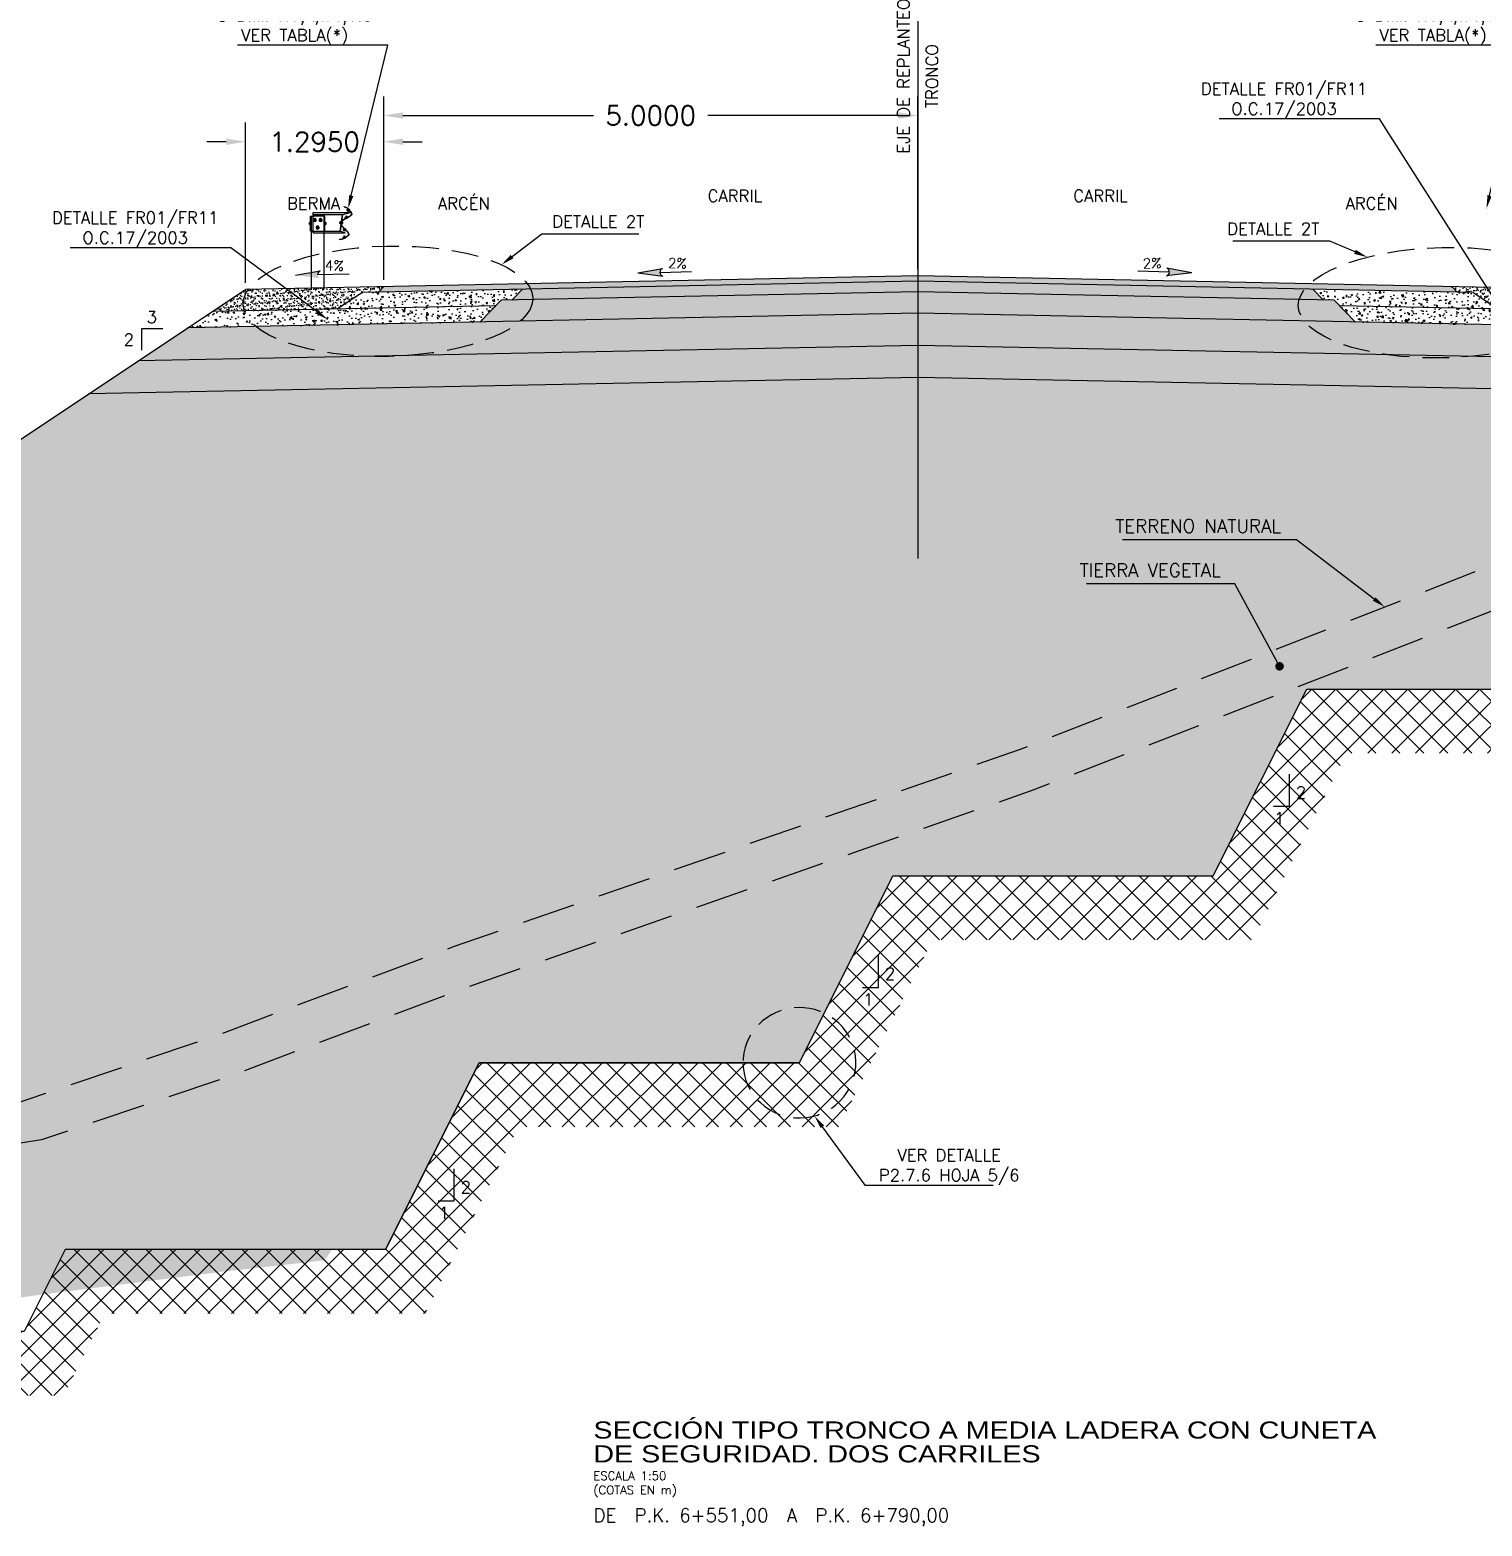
# Model space of a CAD drawing. Header units: metres. Extents: x 750563 to 756046, y 4495933 to 4497284.
# Drawn here: x 755728.05 to 755741.64, y 4496159.3 to 4496173.32 of the extents above; entities that cross this region are included whole.
import ezdxf
from ezdxf import colors
from ezdxf.entities.mleader import LeaderData, LeaderLine
from ezdxf.enums import TextEntityAlignment as Align
from ezdxf.math import Vec2, Vec3

# ---------------------------------------------------------------- set-up
doc = ezdxf.new("R2010")
doc.units = ezdxf.units.M
doc.linetypes.add('kv_TRAZOS', pattern=[0.75, 0.5, -0.25])
for name, color, linetype in [('00_EJES', 2, 'Continuous'), ('00_TEXTO DETALLES', 7, 'Continuous'), ('00_TEXTOS', 7, 'Continuous'), ('00_TITULOS', 190, 'Continuous'), ('00_TITULOS 2', 3, 'Continuous'), ('00_VISTO2', 3, 'Continuous'), ('00TRAMA16', 16, 'Continuous'), ('00TRAMA251', 251, 'Continuous'), ('00TRAMA252', 252, 'Continuous'), ('00TRAMA253', 253, 'Continuous'), ('00TRAMA31', 31, 'Continuous'), ('00TRAMA32', 32, 'Continuous'), ('00TRAMA36', 36, 'Continuous')]:
    doc.layers.add(name, color=color, linetype=linetype)
doc.styles.get("Standard").update_dxf_attribs({"font": 'simplex.shx'})
doc.styles.add('STYLE2', font='')
doc.styles.get('STYLE2').set_extended_font_data('Swis721 LtEx BT')
doc.dimstyles.get("Standard").update_dxf_attribs({"dimtxt": 0.18, "dimasz": 0.18, "dimexe": 0.18, "dimexo": 0.0625, "dimgap": 0.09, "dimtad": 0, "dimtih": 1, "dimtoh": 1, "dimdec": 4, "dimzin": 0, "dimdsep": 46, "dimtxsty": 'Standard', "dimcen": 0.09, "dimadec": 0, "dimazin": 0, "dimtfac": 1, "dimtdec": 4, "dimtofl": 0, "dimtmove": 0, "dimatfit": 3, "dimfxl": 1, "dimtolj": 1, "dimtzin": 0, "dimarcsym": 0})
pattern_1 = [(50, (755627.28968, 4495940.99381), (0.145747735, -0.01275127), [0.01524, -0.16764]), (355, (755627.28968, 4495940.99381), (-0.02819426, 0.15284531), [0.012192, -0.134112]), (100.451, (755627.30182, 4495940.99275), (0.117554, 0.14009335), [0.012952, -0.142472]), (46.1842, (755627.28968, 4495941.03445), (0.21686323, -0.03363386), [0.02286, -0.25146]), (96.6356, (755627.30775, 4495941.03165), (0.18992339, 0.19794044), [0.019428, -0.213708]), (351.184, (755627.28968, 4495941.03445), (0.18992368, 0.1979401), [0.018288, -0.201168]), (21, (755627.31, 4495941.02429), (0.121291904, -0.081812415), [0.01524, -0.16764]), (326, (755627.31, 4495941.0243), (0.04944162, 0.14735037), [0.012192, -0.134112]), (71.4514, (755627.3201, 4495941.01747), (0.17073319, 0.06553829), [0.012952, -0.142472]), (37.5, (755627.28968, 4495940.99381), (0.002470883, 0.067644031), [0, -0.1324864, 0, -0.136144, 0, -0.13462]), (7.5, (755627.28968, 4495940.99381), (0.05345573, 0.08014446), [0, -0.0776224, 0, -0.1294384, 0, -0.051308]), (327.5, (755627.244364, 4495940.99381), (0.108472476, -0.004582995), [0, -0.0508, 0, -0.158496, 0, -0.210312]), (317.5, (755627.22404, 4495940.99381), (0.118503345, 0.020341193), [0, -0.06604, 0, -0.1052576, 0, -0.149352])]
pattern_2 = [(37.5, (755569.848755, 4496163.985406), (-0.001600031, 0.048941324), [0, -0.038608, 0, -0.04318, 0, -0.041275]), (7.5, (755569.848755, 4496163.985406), (0.044952328, 0.07168251), [0, -0.020828, 0, -0.034798, 0, -0.013335]), (327.5, (755569.817513, 4496163.985406), (0.079099237, 0.000143718), [0, -0.0127, 0, -0.04572, 0, -0.05969]), (317.5, (755569.81751, 4496163.985406), (0.076355645, 0.022292932), [0, -0.00635, 0, -0.029972, 0, -0.03429])]

# ---------------------------------------------------------------- blocks, each defined once
blk = doc.blocks.new('_Dot')
at = {"color": 0, "linetype": 'ByBlock', "lineweight": -2}
blk.add_line((-0.5, 0), (-1, 0), dxfattribs=at)
at = {"color": 0, "linetype": 'ByBlock', "const_width": 0.5}
blk.add_lwpolyline([(-0.25, 0, 1), (0.25, 0, 1)], format="xyb", close=True, dxfattribs=at)
blk = doc.blocks.new('Barrera')
at = {"layer": '00TRAMA251'}
for p, q in [((-0.072, 0.747), (-0.071, 0.75)), ((-0.072, 0.747), (-0.047, 0.739)), ((-0.071, 0.75), (-0.045, 0.742)), ((-0.047, 0.739), (-0.01, 0.701)), ((-0.045, 0.742), (-0.008, 0.703)), ((-0.037, 0.727), (-0.043, 0.721)), ((-0.043, 0.711), (-0.038, 0.715)), ((-0.043, 0.711), (-0.037, 0.705)), ((-0.029, 0.707), (-0.042, 0.718)), ((-0.04, 0.708), (-0.021, 0.726)), ((-0.033, 0.723), (-0.039, 0.717)), ((-0.037, 0.705), (-0.033, 0.71)), ((-0.018, 0.713), (-0.035, 0.731)), ((-0.022, 0.714), (-0.035, 0.726)), ((-0.025, 0.715), (-0.031, 0.71)), ((-0.021, 0.711), (-0.027, 0.706)), ((-0.397, 0.598), (-0.397, 0.583)), ((-0.396, 0.601), (-0.392, 0.601)), ((-0.396, 0.596), (-0.392, 0.596)), ((-0.396, 0.586), (-0.392, 0.586)), ((-0.396, 0.581), (-0.392, 0.581)), ((-0.389, 0.601), (-0.392, 0.601)), ((-0.389, 0.596), (-0.392, 0.596)), ((-0.389, 0.586), (-0.392, 0.586)), ((-0.389, 0.581), (-0.392, 0.581)), ((-0.388, 0.603), (-0.388, 0.577)), ((-0.386, 0.603), (-0.388, 0.603)), ((-0.388, 0.598), (-0.388, 0.583)), ((-0.388, 0.577), (-0.386, 0.577)), ((-0.386, 0.661), (-0.362, 0.661)), ((-0.386, 0.52), (-0.386, 0.661)), ((-0.386, 0.577), (-0.386, 0.603)), ((-0.379, 0.661), (-0.379, 0.52)), ((-0.362, 0.693), (-0.013, 0.693)), ((-0.362, 0.676), (-0.362, 0.693)), ((-0.362, 0.676), (-0.082, 0.676)), ((-0.362, 0.52), (-0.362, 0.676)), ((-0.259, 0.661), (-0.362, 0.661)), ((-0.36, 0.623), (-0.353, 0.635)), ((-0.36, 0.623), (-0.353, 0.611)), ((-0.34, 0.635), (-0.353, 0.635)), ((-0.34, 0.611), (-0.353, 0.611)), ((-0.333, 0.623), (-0.34, 0.635)), ((-0.333, 0.623), (-0.34, 0.611)), ((-0.332, 0.553), (-0.326, 0.565)), ((-0.312, 0.565), (-0.326, 0.565)), ((-0.305, 0.553), (-0.312, 0.565)), ((-0.305, 0.623), (-0.298, 0.635)), ((-0.305, 0.623), (-0.298, 0.611)), ((-0.285, 0.635), (-0.298, 0.635)), ((-0.285, 0.611), (-0.298, 0.611)), ((-0.278, 0.623), (-0.285, 0.635)), ((-0.278, 0.623), (-0.285, 0.611)), ((-0.259, 0.52), (-0.259, 0.661)), ((-0.252, 0.577), (-0.252, 0.603)), ((-0.252, 0.603), (-0.25, 0.603)), ((-0.25, 0.577), (-0.252, 0.577)), ((-0.25, 0.603), (-0.25, 0.577)), ((-0.25, 0.598), (-0.25, 0.583)), ((-0.249, 0.601), (-0.246, 0.601)), ((-0.249, 0.596), (-0.246, 0.596)), ((-0.249, 0.586), (-0.246, 0.586)), ((-0.249, 0.581), (-0.246, 0.581)), ((-0.242, 0.601), (-0.246, 0.601)), ((-0.242, 0.596), (-0.246, 0.596)), ((-0.242, 0.586), (-0.246, 0.586)), ((-0.242, 0.581), (-0.246, 0.581)), ((-0.241, 0.598), (-0.241, 0.583)), ((-0.117, 0.602), (-0.085, 0.598)), ((-0.112, 0.605), (-0.113, 0.597)), ((-0.113, 0.597), (-0.107, 0.596)), ((-0.112, 0.605), (-0.106, 0.604)), ((-0.108, 0.52), (-0.085, 0.676)), ((-0.108, 0.592), (-0.105, 0.608)), ((-0.099, 0.588), (-0.107, 0.589)), ((-0.098, 0.593), (-0.106, 0.594)), ((-0.104, 0.52), (-0.082, 0.676)), ((-0.097, 0.604), (-0.104, 0.606)), ((-0.096, 0.61), (-0.103, 0.611)), ((-0.1, 0.605), (-0.102, 0.593)), ((-0.097, 0.59), (-0.095, 0.607)), ((-0.096, 0.581), (-0.094, 0.595)), ((-0.093, 0.592), (-0.095, 0.593)), ((-0.091, 0.61), (-0.093, 0.596)), ((-0.091, 0.605), (-0.093, 0.605)), ((-0.091, 0.592), (-0.093, 0.592)), ((-0.092, 0.586), (-0.088, 0.61)), ((-0.092, 0.582), (-0.09, 0.596)), ((-0.089, 0.605), (-0.091, 0.605)), ((-0.088, 0.61), (-0.09, 0.596)), ((-0.085, 0.598), (-0.09, 0.598)), ((-0.089, 0.562), (-0.037, 0.51)), ((-0.087, 0.564), (-0.035, 0.512)), ((-0.082, 0.676), (-0.013, 0.693)), ((-0.079, 0.628), (-0.015, 0.663)), ((-0.078, 0.625), (-0.014, 0.66)), ((-0.057, 0.641), (-0.061, 0.647)), ((-0.052, 0.661), (-0.059, 0.658)), ((-0.059, 0.658), (-0.056, 0.652)), ((-0.059, 0.65), (-0.045, 0.658)), ((-0.052, 0.644), (-0.056, 0.65)), ((-0.056, 0.637), (-0.035, 0.649)), ((-0.055, 0.66), (-0.043, 0.637)), ((-0.054, 0.641), (-0.04, 0.65)), ((-0.052, 0.661), (-0.049, 0.656)), ((-0.043, 0.649), (-0.047, 0.656)), ((-0.038, 0.652), (-0.042, 0.659)), ((-0.362, 0.52), (-0.386, 0.52)), ((-0.381, 0.52), (-0.104, 0.52)), ((-0.362, 0.503), (-0.362, 0.52)), ((-0.362, 0.503), (-0.062, 0.503)), ((-0.332, 0.553), (-0.326, 0.541)), ((-0.312, 0.541), (-0.326, 0.541)), ((-0.305, 0.553), (-0.312, 0.541)), ((-0.259, 0.52), (-0.252, 0.52)), ((-0.115, 0.445), (-0.116, 0.442)), ((-0.116, 0.442), (-0.088, 0.443)), ((-0.115, 0.445), (-0.089, 0.446)), ((-0.104, 0.52), (-0.062, 0.503)), ((-0.089, 0.446), (-0.043, 0.472)), ((-0.088, 0.443), (-0.041, 0.47)), ((-0.076, 0.455), (-0.08, 0.461)), ((-0.071, 0.475), (-0.078, 0.472)), ((-0.078, 0.464), (-0.064, 0.473)), ((-0.078, 0.472), (-0.074, 0.466)), ((-0.072, 0.543), (-0.077, 0.537)), ((-0.077, 0.527), (-0.073, 0.532)), ((-0.077, 0.527), (-0.072, 0.522)), ((-0.064, 0.523), (-0.076, 0.535)), ((-0.075, 0.524), (-0.056, 0.543)), ((-0.071, 0.458), (-0.075, 0.464)), ((-0.075, 0.451), (-0.053, 0.463)), ((-0.074, 0.474), (-0.061, 0.451)), ((-0.068, 0.539), (-0.073, 0.534)), ((-0.073, 0.455), (-0.059, 0.464)), ((-0.072, 0.522), (-0.067, 0.526)), ((-0.071, 0.475), (-0.068, 0.47)), ((-0.053, 0.53), (-0.07, 0.547)), ((-0.057, 0.531), (-0.069, 0.542)), ((-0.062, 0.464), (-0.066, 0.47)), ((-0.06, 0.532), (-0.065, 0.526)), ((-0.056, 0.528), (-0.061, 0.522)), ((-0.057, 0.467), (-0.061, 0.473))]:
    blk.add_line(p, q, dxfattribs=at)
for points in [[(-0.252, 0.52), (-0.252, 0.661), (-0.259, 0.661)], [(-0.379, 0.52), (-0.379, -0.026)], [(-0.259, -0.017), (-0.259, 0.52)]]:
    blk.add_lwpolyline(points, dxfattribs=at)
at = {"layer": '00TRAMA251', "extrusion": (0, 0, -1)}
for centre, major_axis, start_param, end_param in [((-0.039, 0.721), (0.00255, 0.00255), 2.239578, 4.001607), ((-0.027, 0.721), (0.00882, 0.00882), 2.657642, 3.583543), ((-0.037, 0.723), (0.00255, 0.00255), -0.902014, 0.860014), ((-0.036, 0.713), (0.0129, 0.0129), -0.709727, 0.754499), ((-0.037, 0.711), (-0.00882, 0.00882), 1.086845, 2.012747), ((-0.027, 0.709), (0.00255, 0.00255), 2.239578, 4.001607), ((-0.025, 0.711), (-0.00255, 0.00255), 0.668782, 2.43081), ((-0.027, 0.684), (0.0191, 0.0191), 0.012415, 1.85305), ((-0.393, 0.598), (-0.00228, 0.00228), 4.610001, 6.385573), ((-0.386, 0.591), (-0.00769, 0.00769), 5.019169, 5.976405), ((-0.393, 0.583), (0.00228, 0.00228), 3.039306, 4.814675), ((-0.391, 0.598), (0.00228, 0.00228), -0.102388, 1.673184), ((-0.399, 0.591), (0.00769, 0.00769), 0.30678, 1.264017), ((-0.391, 0.583), (-0.00228, 0.00228), 1.46851, 3.243879), ((-0.346, 0.623), (0.00955, 0.00955), 3.926991, 10.210176), ((-0.346, 0.623), (0.00601, 0.00601), 3.926991, 10.210176), ((-0.319, 0.553), (0.00955, 0.00955), 3.926991, 10.210176), ((-0.319, 0.553), (0.00601, 0.00601), 3.926991, 10.210176), ((-0.291, 0.623), (0.00955, 0.00955), 3.926991, 10.210176), ((-0.291, 0.623), (0.00601, 0.00601), 3.926991, 10.210176), ((-0.239, 0.591), (-0.00769, 0.00769), 5.019169, 5.976405), ((-0.247, 0.598), (-0.00228, 0.00228), 4.610001, 6.385573), ((-0.247, 0.583), (0.00228, 0.00228), 3.039306, 4.814675), ((-0.244, 0.598), (-0.00228, 0.00228), 1.468408, 3.243981), ((-0.252, 0.591), (0.00769, 0.00769), 0.30678, 1.264017), ((-0.244, 0.583), (-0.00228, 0.00228), 1.46851, 3.243879), ((-0.104, 0.591), (0.00255, 0.00255), 3.18707, 4.949098), ((-0.094, 0.598), (0.00882, 0.00882), 3.605133, 4.531034), ((-0.102, 0.608), (0.00255, 0.00255), 3.18707, 4.949098), ((-0.101, 0.591), (0.00255, 0.00255), 0.045477, 1.807505), ((-0.109, 0.601), (0.00882, 0.00882), 0.463541, 1.389442), ((-0.099, 0.608), (0.00255, 0.00255), 0.045477, 1.807505), ((-0.072, 0.579), (-0.017, 0.017), 4.716369, 5.640904), ((-0.072, 0.579), (0.0149, 0.0149), 3.145572, 4.070108), ((-0.103, 0.6), (0.0129, 0.0129), 0.194378, 1.658604), ((-0.068, 0.607), (0.017, 0.017), 4.070108, 4.994643), ((-0.068, 0.607), (-0.0149, 0.0149), 5.640904, 6.565439), ((-0.058, 0.647), (-0.00255, 0.00255), 5.641836, 7.403865), ((-0.056, 0.644), (-0.00255, 0.00255), 2.500244, 4.262272), ((-0.046, 0.643), (0.00882, 0.00882), 4.489103, 5.415005), ((-0.052, 0.655), (0.0129, 0.0129), 1.121735, 2.585961), ((-0.054, 0.656), (-0.00882, 0.00882), 2.918307, 3.844208), ((-0.043, 0.655), (0.00255, 0.00255), 4.07104, 5.833068), ((-0.042, 0.653), (-0.00255, 0.00255), 2.500244, 4.262272), ((-0.027, 0.684), (0.017, 0.017), 0.012415, 1.85305), ((-0.076, 0.461), (0.00255, 0.00255), 4.058535, 5.820563), ((-0.074, 0.537), (0.00255, 0.00255), 2.219631, 3.981659), ((-0.075, 0.458), (0.00255, 0.00255), 0.916942, 2.678971), ((-0.065, 0.458), (-0.00882, 0.00882), 6.047395, 6.973296), ((-0.071, 0.469), (-0.0129, 0.0129), 2.680026, 4.144252), ((-0.062, 0.538), (-0.00882, 0.00882), 4.208491, 5.134392), ((-0.072, 0.539), (-0.00255, 0.00255), 0.648834, 2.410863), ((-0.072, 0.47), (-0.00882, 0.00882), 2.905802, 3.831703), ((-0.071, 0.529), (0.0129, 0.0129), -0.729674, 0.734552), ((-0.072, 0.527), (-0.00882, 0.00882), 1.066898, 1.992799), ((-0.062, 0.469), (-0.00255, 0.00255), 5.629331, 7.39136), ((-0.062, 0.526), (0.00255, 0.00255), 2.219631, 3.981659), ((-0.061, 0.467), (0.00255, 0.00255), 0.916942, 2.678971), ((-0.06, 0.528), (0.00255, 0.00255), -0.921962, 0.840066), ((-0.055, 0.493), (0.017, 0.017), 0.00398, 1.844615), ((-0.055, 0.493), (0.0191, 0.0191), 0.00398, 1.844615)]:
    blk.add_ellipse(centre, major_axis=major_axis, ratio=1, start_param=start_param, end_param=end_param, dxfattribs=at)
blk = doc.blocks.new('*D179')
at = {"color": 0, "lineweight": -2, "transparency": 16777216}
for p, q in [((755731.358, 4496170.976), (755731.358, 4496172.696)), ((755736.358, 4496171.076), (755736.358, 4496172.696)), ((755731.538, 4496172.516), (755733.323, 4496172.516)), ((755736.178, 4496172.516), (755734.394, 4496172.516))]:
    blk.add_line(p, q, dxfattribs=at)
at = {"color": 0, "transparency": 16777216}
for points in [[(755731.538, 4496172.546), (755731.538, 4496172.486), (755731.358, 4496172.516)], [(755736.178, 4496172.546), (755736.178, 4496172.486), (755736.358, 4496172.516)]]:
    blk.add_solid(points, dxfattribs=at)
at = {"layer": 'Defpoints', "color": 0, "transparency": 16777216}
for p in [(755731.358, 4496172.516), (755731.358, 4496170.914), (755736.358, 4496171.014)]:
    blk.add_point(p, dxfattribs=at)
at = {"color": 0, "transparency": 16777216, "insert": (755733.858, 4496172.516), "char_height": 0.18, "attachment_point": 5}
blk.add_mtext('\\A1;5.0000', dxfattribs=at)
blk = doc.blocks.new('*D180')
at = {"color": 0, "lineweight": -2, "transparency": 16777216}
for p, q in [((755730.063, 4496170.95), (755730.063, 4496172.451)), ((755731.358, 4496170.976), (755731.358, 4496172.451)), ((755729.883, 4496172.271), (755729.703, 4496172.271)), ((755731.538, 4496172.271), (755731.718, 4496172.271))]:
    blk.add_line(p, q, dxfattribs=at)
at = {"color": 0, "transparency": 16777216}
for points in [[(755729.883, 4496172.301), (755729.883, 4496172.241), (755730.063, 4496172.271)], [(755731.538, 4496172.301), (755731.538, 4496172.241), (755731.358, 4496172.271)]]:
    blk.add_solid(points, dxfattribs=at)
at = {"layer": 'Defpoints', "color": 0, "transparency": 16777216}
for p in [(755730.063, 4496172.271), (755731.358, 4496170.914), (755730.063, 4496170.888)]:
    blk.add_point(p, dxfattribs=at)
at = {"color": 0, "transparency": 16777216, "insert": (755730.711, 4496172.271), "char_height": 0.18, "attachment_point": 5}
blk.add_mtext('\\A1;1.2950', dxfattribs=at)

msp = doc.modelspace()

# ---------------------------------------------------------------- hatches: boundary and pattern name
at = {"layer": '00_TEXTOS'}
for points in [[(755730.76459, 4496171.06294, 0.32826208), (755730.73936, 4496171.02656, 0.32826208), (755730.76659, 4496170.99165), (755730.53138, 4496171.02073)], [(755733.96933, 4496171.08394), (755733.73613, 4496171.04172), (755733.97133, 4496171.01265, -0.32826208), (755733.9441, 4496171.04756, -0.32826208)], [(755738.69039, 4496171.08508, -0.32826208), (755738.71562, 4496171.0487, -0.32826208), (755738.68839, 4496171.01379), (755738.92359, 4496171.04286)]]:
    msp.add_hatch(color=256, dxfattribs=at).paths.add_polyline_path(points)
at = {"layer": '00TRAMA16'}
h = msp.add_hatch(dxfattribs=at)
h.set_pattern_fill('AR-CONC', color=256, scale=0.003, style=0)
h.set_pattern_definition([(50, (755727.52537, 4496161.8937), (0.546554, -0.047817), [0.05715, -0.62865]), (355, (755727.52537, 4496161.8937), (-0.105728, 0.57317), [0.04572, -0.50292]), (100.451, (755727.5709, 4496161.88973), (0.440828, 0.52535), [0.04857, -0.53427]), (46.1842, (755727.52537, 4496162.0461), (0.813237, -0.126127), [0.085725, -0.942975]), (96.6356, (755727.5931, 4496162.0356), (0.712213, 0.742277), [0.072855, -0.801405]), (351.184, (755727.5254, 4496162.0461), (0.712214, 0.742275), [0.06858, -0.75438]), (21, (755727.60157, 4496162.008), (0.454845, -0.306797), [0.05715, -0.62865]), (326, (755727.60157, 4496162.008), (0.185406, 0.552564), [0.04572, -0.50292]), (71.4514, (755727.63947, 4496161.98245), (0.64025, 0.245769), [0.04857, -0.53427]), (37.5, (755727.52537, 4496161.89372), (0.0092658, 0.2536651), [0, -0.496824, 0, -0.51054, 0, -0.504825]), (7.5, (755727.52537, 4496161.89372), (0.200459, 0.3005417), [0, -0.291084, 0, -0.485394, 0, -0.192405]), (327.5, (755727.35544, 4496161.89372), (0.4067718, -0.0171862), [0, -0.1905, 0, -0.59436, 0, -0.78867]), (317.5, (755727.27924, 4496161.8937), (0.4443875, 0.0762795), [0, -0.24765, 0, -0.394716, 0, -0.56007])])
h.paths.add_polyline_path([(755737.44561, 4496166.19909), (755732.14373, 4496164.35206), (755729.91078, 4496163.51545), (755726.19637, 4496161.20653), (755728.20859, 4496161.47885), (755729.86678, 4496161.6882), (755730.80428, 4496161.79274), (755730.87537, 4496161.89372), (755731.37537, 4496161.89372), (755732.25037, 4496163.64372), (755735.25037, 4496163.64372), (755736.12537, 4496165.39372), (755739.12537, 4496165.39372), (755740.00037, 4496167.14372), (755743.00037, 4496167.14372), (755743.65588, 4496168.45475), (755742.6872, 4496168.2453)], flags=17)
h.paths.add_polyline_path([(755737.30704, 4496166.57439), (755732.00774, 4496164.72826), (755729.77646, 4496163.89228), (755725.1172, 4496161.20653), (755726.19637, 4496161.20653), (755729.91078, 4496163.51545), (755732.14373, 4496164.35206), (755737.44561, 4496166.19909), (755742.6872, 4496168.2453), (755744.66923, 4496168.67386), (755745.19134, 4496169.19599), (755742.57147, 4496168.62952)])
h.paths.add_polyline_path([(755737.30704, 4496166.57439), (755742.57147, 4496168.62952), (755745.19134, 4496169.19599), (755744.12277, 4496169.90837), (755736.35836, 4496170.06366), (755728.59395, 4496169.90837), (755725.8012, 4496168.04653), (755725.1172, 4496161.20653), (755729.77646, 4496163.89228), (755732.00774, 4496164.72826)])
at = {"layer": '00TRAMA251'}
h = msp.add_hatch(dxfattribs=at)
h.set_pattern_fill('AR-SAND', color=256, scale=0.001, style=0)
h.set_pattern_definition(pattern_2)
h.paths.add_polyline_path([(755730.06331, 4496170.88794), (755729.75397, 4496170.68172), (755730.92635, 4496170.70517), (755731.15836, 4496170.85984), (755731.30836, 4496170.86284), (755731.35836, 4496170.91385)])
msp.add_hatch(color=256, dxfattribs=at).paths.add_polyline_path([(755731.35836, 4496170.91385), (755731.30836, 4496170.86284), (755736.35836, 4496170.96384), (755741.40836, 4496170.86284), (755741.35836, 4496170.91385), (755736.35836, 4496171.01385)])
h = msp.add_hatch(dxfattribs=at)
h.set_pattern_fill('AR-SAND', color=256, scale=0.001, style=0)
h.set_pattern_definition(pattern_2)
h.paths.add_polyline_path([(755741.35836, 4496170.91385), (755741.40836, 4496170.86284), (755741.55836, 4496170.85984), (755741.79036, 4496170.70517), (755742.96274, 4496170.68172), (755742.6534, 4496170.88794)])
h = msp.add_hatch(dxfattribs=at)
h.set_pattern_fill('AR-CONC', color=256, scale=0.003, style=0)
h.set_pattern_definition([(50, (755421.17538, 4496162.71067), (0.546554, -0.04781726), [0.05715, -0.62865]), (355, (755421.1754, 4496162.71067), (-0.1057285, 0.5731699), [0.04572, -0.50292]), (100.451, (755421.2209, 4496162.7067), (0.4408275, 0.5253501), [0.04857, -0.53427]), (46.1842, (755421.1754, 4496162.8631), (0.8132371, -0.126127), [0.085725, -0.942975]), (96.6356, (755421.24315, 4496162.85256), (0.7122127, 0.7422767), [0.072855, -0.801405]), (351.184, (755421.1754, 4496162.8631), (0.7122138, 0.7422754), [0.06858, -0.75438]), (21, (755421.25158, 4496162.82497), (0.45484464, -0.30679656), [0.05715, -0.62865]), (326, (755421.2516, 4496162.82497), (0.1854061, 0.5525639), [0.04572, -0.50292]), (71.4514, (755421.2895, 4496162.7994), (0.6402495, 0.2457686), [0.04857, -0.53427]), (37.5, (755421.17538, 4496162.71067), (0.00926581, 0.25366512), [0, -0.496824, 0, -0.51054, 0, -0.504825]), (7.5, (755421.17538, 4496162.71067), (0.20045899, 0.30054172), [0, -0.291084, 0, -0.485394, 0, -0.192405]), (327.5, (755421.00545, 4496162.71067), (0.40677179, -0.01718623), [0, -0.1905, 0, -0.59436, 0, -0.78867]), (317.5, (755420.92925, 4496162.71067), (0.44438754, 0.07627947), [0, -0.24765, 0, -0.394716, 0, -0.56007])])
h.paths.add_polyline_path([(755729.52197, 4496170.52705), (755729.05796, 4496170.21771), (755736.35836, 4496170.36372), (755743.65876, 4496170.21771), (755743.19475, 4496170.52705), (755736.35836, 4496170.66378)])
at = {"layer": '00TRAMA252'}
msp.add_hatch(color=256, dxfattribs=at).paths.add_polyline_path([(755732.65836, 4496170.88984), (755732.55836, 4496170.78782), (755736.35836, 4496170.86382), (755740.15836, 4496170.78782), (755740.05836, 4496170.88984), (755736.35836, 4496170.96384)])
at = {"layer": '00TRAMA253'}
msp.add_hatch(color=256, dxfattribs=at).paths.add_polyline_path([(755736.35836, 4496170.66378), (755740.45836, 4496170.58178), (755740.25836, 4496170.78582), (755736.35836, 4496170.86382), (755732.45836, 4496170.78582), (755732.25836, 4496170.58178)])
h = msp.add_hatch(dxfattribs=at)
h.set_pattern_fill('ANSI37', color=256, scale=0.05, style=0)
h.set_pattern_definition([(45, (755723.99624, 4496161.19372), (-0.1122532, 0.1122532), []), (135, (755723.99624, 4496161.19372), (-0.1122532, -0.1122532), [])])
h.paths.add_polyline_path([(755726.0769, 4496161.12689), (755726.07686, 4496160.52823), (755728.36202, 4496160.5281), (755728.74544, 4496161.29493), (755731.74619, 4496161.29372), (755732.62119, 4496163.04372), (755735.62119, 4496163.04372), (755736.49619, 4496164.79372), (755739.49619, 4496164.79372), (755740.37119, 4496166.54372), (755743.37119, 4496166.54372), (755744.06388, 4496167.9291), (755744.96864, 4496168.12473), (755745.49984, 4496168.65596), (755746.13934, 4496168.82103), (755746.13934, 4496169.19599), (755745.19134, 4496169.19599), (755744.66923, 4496168.67386), (755743.65588, 4496168.45475), (755743.00037, 4496167.14372), (755740.00037, 4496167.14372), (755739.12537, 4496165.39372), (755736.12537, 4496165.39372), (755735.25037, 4496163.64372), (755732.25037, 4496163.64372), (755731.37537, 4496161.89372), (755728.37537, 4496161.89372), (755727.99195, 4496161.12689)])
at = {"layer": '00TRAMA31'}
h = msp.add_hatch(dxfattribs=at)
h.set_pattern_fill('AR-CONC', color=256, scale=0.002, style=0)
h.set_pattern_definition([(50, (755728.59395, 4496169.90837), (0.3643693, -0.031878), [0.0381, -0.4191]), (355, (755728.59395, 4496169.90837), (-0.070486, 0.382113), [0.03048, -0.33528]), (100.451, (755728.6243, 4496169.9057), (0.293885, 0.350233), [0.03238, -0.35618]), (46.1842, (755728.59395, 4496170.00997), (0.542158, -0.084085), [0.05715, -0.62865]), (96.6356, (755728.6391, 4496170.00296), (0.474808, 0.494851), [0.04857, -0.53427]), (351.184, (755728.59395, 4496170.00997), (0.47481, 0.49485), [0.04572, -0.50292]), (21, (755728.64475, 4496169.98457), (0.30323, -0.204531), [0.0381, -0.4191]), (326, (755728.64475, 4496169.98457), (0.123604, 0.368376), [0.03048, -0.33528]), (71.4514, (755728.67, 4496169.96752), (0.426833, 0.163846), [0.03238, -0.35618]), (37.5, (755728.59395, 4496169.90837), (0.0061772, 0.1691101), [0, -0.331216, 0, -0.34036, 0, -0.33655]), (7.5, (755728.59395, 4496169.90837), (0.1336393, 0.2003611), [0, -0.194056, 0, -0.323596, 0, -0.12827]), (327.5, (755728.48066, 4496169.90837), (0.2711812, -0.0114575), [0, -0.127, 0, -0.39624, 0, -0.52578]), (317.5, (755728.42986, 4496169.90837), (0.2962584, 0.050853), [0, -0.1651, 0, -0.263144, 0, -0.37338])])
h.paths.add_polyline_path([(755729.05796, 4496170.21771), (755728.59395, 4496169.90837), (755736.35836, 4496170.06366), (755744.12277, 4496169.90837), (755743.65876, 4496170.21771), (755736.35836, 4496170.36372)])
at = {"layer": '00TRAMA32'}
h = msp.add_hatch(dxfattribs=at)
h.set_pattern_fill('AR-CONC', color=256, scale=0.0008, style=0)
h.set_pattern_definition(pattern_1)
h.paths.add_polyline_path([(755731.15836, 4496170.85984), (755730.92635, 4496170.70517), (755732.40836, 4496170.73481), (755732.45836, 4496170.78582), (755732.55836, 4496170.78782), (755732.65836, 4496170.88984)])
h = msp.add_hatch(dxfattribs=at)
h.set_pattern_fill('AR-CONC', color=256, scale=0.0008, style=0)
h.set_pattern_definition(pattern_1)
h.paths.add_polyline_path([(755741.79036, 4496170.70517), (755741.55836, 4496170.85984), (755740.05836, 4496170.88984), (755740.15836, 4496170.78782), (755740.25836, 4496170.78582), (755740.30836, 4496170.73481)])
at = {"layer": '00TRAMA36'}
h = msp.add_hatch(dxfattribs=at)
h.set_pattern_fill('AR-CONC', color=256, scale=0.0008, style=0)
h.set_pattern_definition(pattern_1)
h.paths.add_polyline_path([(755732.25836, 4496170.58178), (755732.40836, 4496170.73481), (755729.75397, 4496170.68172), (755729.52197, 4496170.52705)])
h = msp.add_hatch(dxfattribs=at)
h.set_pattern_fill('AR-CONC', color=256, scale=0.0008, style=0)
h.set_pattern_definition(pattern_1)
h.paths.add_polyline_path([(755743.19475, 4496170.52705), (755742.96274, 4496170.68172), (755740.30836, 4496170.73481), (755740.45836, 4496170.58178)])

# ---------------------------------------------------------------- linework, layer by layer
at = {"layer": '00_EJES', "flags": 128}
msp.add_lwpolyline([(755736.35836, 4496173.68424), (755736.35836, 4496168.36779)], dxfattribs=at)
at = {"layer": '00_TEXTO DETALLES', "color": 2, "linetype": 'kv_TRAZOS', "ltscale": 0.5}
for centre in [(755731.39744, 4496170.77696), (755741.27766, 4496170.76322)]:
    msp.add_ellipse(centre, major_axis=(1.3556, 0.03078), ratio=0.38130633, dxfattribs=at)
at = {"layer": '00_TEXTO DETALLES', "color": 2, "linetype": 'kv_TRAZOS', "ltscale": 0.5, "extrusion": (0, 0, -1)}
msp.add_ellipse((755735.25037, 4496163.64372), major_axis=(-0.52856, -0.012), ratio=0.97793797, dxfattribs=at)
at = {"layer": '00_TEXTOS', "flags": 128}
for points in [[(755730.53138, 4496171.02073), (755730.76459, 4496171.06294)], [(755733.73613, 4496171.04172), (755733.96933, 4496171.08394)], [(755733.73613, 4496171.04172), (755733.97133, 4496171.01265)], [(755733.9441, 4496171.04756), (755734.24059, 4496171.05587)], [(755738.71562, 4496171.0487), (755738.41913, 4496171.05701)], [(755738.92359, 4496171.04286), (755738.68839, 4496171.01379)], [(755738.92359, 4496171.04286), (755738.69039, 4496171.08508)], [(755730.73936, 4496171.02656), (755731.03584, 4496171.03487)], [(755729.29041, 4496170.5188), (755729.09041, 4496170.5188)], [(755729.09041, 4496170.5188), (755729.09041, 4496170.3188)], [(755739.68884, 4496166.04742), (755739.83884, 4496166.04742), (755739.83884, 4496166.34742)], [(755735.84133, 4496164.34955), (755735.99133, 4496164.34955), (755735.99133, 4496164.64955)], [(755731.86864, 4496162.35026), (755732.01864, 4496162.35026), (755732.01864, 4496162.65026)]]:
    msp.add_lwpolyline(points, dxfattribs=at)
for points in [[(755730.76459, 4496171.06294, 0.32826208), (755730.73936, 4496171.02656)], [(755733.96933, 4496171.08394, 0.32826208), (755733.9441, 4496171.04756)], [(755733.9441, 4496171.04756, 0.32826208), (755733.97133, 4496171.01265)], [(755738.68839, 4496171.01379, 0.32826208), (755738.71562, 4496171.0487)], [(755738.71562, 4496171.0487, 0.32826208), (755738.69039, 4496171.08508)]]:
    msp.add_lwpolyline(points, format="xyb", dxfattribs=at)
at = {"layer": '00_VISTO2'}
for p, q in [((755731.35836, 4496170.91385), (755731.30836, 4496170.86284)), ((755741.35836, 4496170.91385), (755741.40836, 4496170.86284)), ((755731.15836, 4496170.85984), (755730.92635, 4496170.70517)), ((755732.45836, 4496170.78582), (755732.25836, 4496170.58178)), ((755732.65836, 4496170.88984), (755732.55836, 4496170.78782)), ((755740.05836, 4496170.88984), (755740.15836, 4496170.78782)), ((755740.25836, 4496170.78582), (755740.45836, 4496170.58178)), ((755741.55836, 4496170.85984), (755741.79036, 4496170.70517))]:
    msp.add_line(p, q, dxfattribs=at)
at = {"layer": '00_VISTO2', "flags": 128}
for points in [[(755742.6534, 4496170.88794), (755736.35836, 4496171.01385), (755730.06331, 4496170.88794)], [(755741.55836, 4496170.85984), (755736.35836, 4496170.96384), (755731.15836, 4496170.85984)], [(755727.4059, 4496169.11634), (755730.06331, 4496170.88794)], [(755740.25836, 4496170.78582), (755736.35836, 4496170.86382), (755732.45836, 4496170.78582)], [(755743.19475, 4496170.52705), (755736.35836, 4496170.66378), (755729.52197, 4496170.52705)], [(755732.40836, 4496170.73481), (755729.75397, 4496170.68172)], [(755742.96274, 4496170.68172), (755740.30836, 4496170.73481)], [(755743.65876, 4496170.21771), (755736.35836, 4496170.36372), (755729.05796, 4496170.21771)], [(755744.12277, 4496169.90837), (755736.35836, 4496170.06366), (755728.59395, 4496169.90837)], [(755731.37537, 4496161.89372), (755732.25037, 4496163.64372), (755735.25037, 4496163.64372), (755736.12537, 4496165.39372), (755739.12537, 4496165.39372), (755740.00037, 4496167.14372), (755743.00037, 4496167.14372), (755743.65588, 4496168.45475)], [(755735.25037, 4496163.64372), (755732.25037, 4496163.64372), (755731.37537, 4496161.89372)], [(755731.37537, 4496161.89372), (755728.37537, 4496161.89372), (755727.99195, 4496161.12689), (755725.19773, 4496161.12689)]]:
    msp.add_lwpolyline(points, dxfattribs=at)
at = {"layer": '00TRAMA16', "color": 80, "linetype": 'kv_TRAZOS', "flags": 128}
msp.add_lwpolyline([(755745.19134, 4496169.19599), (755742.57147, 4496168.62952), (755737.30704, 4496166.57439), (755732.00774, 4496164.72826), (755729.77646, 4496163.89228), (755727.61491, 4496163.16079), (755725.43369, 4496162.83886)], dxfattribs=at)
at = {"layer": '00TRAMA16', "linetype": 'kv_TRAZOS', "flags": 128}
msp.add_lwpolyline([(755744.66923, 4496168.67386), (755742.6872, 4496168.2453), (755737.44561, 4496166.19909), (755732.14373, 4496164.35206), (755729.91078, 4496163.51545), (755728.15291, 4496162.92057), (755725.40683, 4496162.4888)], dxfattribs=at)

# ---------------------------------------------------------------- block references
at = {"layer": '00TRAMA251'}
msp.add_blockref('Barrera', (755731.05836, 4496170.91385), dxfattribs=at)

# ---------------------------------------------------------------- texts
at = {"layer": '00_TEXTOS'}
for s, p in [('EJE DE REPLANTEO', (755736.2255, 4496172.88541)), ('TRONCO', (755736.49122, 4496172.88541))]:
    msp.add_text(s, height=0.1125, rotation=90, dxfattribs=at).set_placement(p, align=Align.MIDDLE_CENTER)
for s, p in [('BERMA', (755730.70081, 4496171.69379)), ('ARCÉN', (755732.10836, 4496171.69379)), ('CARRIL', (755734.64665, 4496171.76378)), ('CARRIL', (755738.07006, 4496171.76378)), ('ARCÉN', (755740.60836, 4496171.69379))]:
    msp.add_text(s, height=0.1125, dxfattribs=at).set_placement(p, align=Align.MIDDLE_CENTER)
for s, rotation, p in [('2%%%', 358.393343, (755734.01771, 4496171.08856)), ('2%%%', 1.606657, (755738.46567, 4496171.08393)), ('4%%%', 358.393343, (755730.80648, 4496171.06692))]:
    msp.add_text(s, height=0.093748, rotation=rotation, dxfattribs=at).set_placement(p)
for s, p in [('3', (755729.13819, 4496170.57258)), ('2', (755728.92388, 4496170.3613)), ('2', (755739.89833, 4496166.11925)), ('1', (755739.69523, 4496165.87761)), ('2', (755736.05082, 4496164.42138)), ('1', (755735.84772, 4496164.17974)), ('2', (755732.07813, 4496162.42208)), ('1', (755731.87503, 4496162.18044))]:
    msp.add_text(s, height=0.1125, dxfattribs=at).set_placement(p)
at = {"layer": '00_TITULOS', "style": 'STYLE2', "width": 1.2}
for s, p in [('SECCIÓN TIPO TRONCO A MEDIA LADERA CON CUNETA', (755733.32138, 4496160.12327)), ('DE SEGURIDAD. DOS CARRILES', (755733.32138, 4496159.90006))]:
    msp.add_text(s, height=0.1599959, dxfattribs=at).set_placement(p)
at = {"layer": '00_TITULOS', "color": 7}
for s, p in [('ESCALA 1:50', (755733.32138, 4496159.73462)), ('(COTAS EN m)', (755733.32138, 4496159.60138))]:
    msp.add_text(s, height=0.079998, dxfattribs=at).set_placement(p)
at = {"layer": '00_TITULOS 2'}
msp.add_text('DE  P.K. 6+551,00  A  P.K. 6+790,00', height=0.125, dxfattribs=at).set_placement((755733.32138, 4496159.3416))

# ---------------------------------------------------------------- dimensions: what is measured, and where the dimension line sits
for base, p1, p2, picture, middle in [((755731.35836, 4496172.51601), (755736.35836, 4496171.01385), (755731.35836, 4496170.91385), '*D179', (755733.85836, 4496172.51601)), ((755730.063312, 4496172.271441), (755731.358358, 4496170.913845), (755730.063312, 4496170.887945), '*D180', (755730.710835, 4496172.271441))]:
    dim = msp.add_linear_dim(base=base, p1=p1, p2=p2, dimstyle='Standard')
    dim.commit()
    dim.dimension.update_dxf_attribs({"geometry": picture, "text_midpoint": middle})

# ---------------------------------------------------------------- leaders
at = {"layer": '00_TEXTO DETALLES'}
ml = msp.add_multileader_mtext('Standard', dxfattribs=at)
ml.set_content('DETALLE FR01/FR11\\PO.C.17/2003', color=256)
ml.set_leader_properties()
ml.build(insert=Vec2(0, 0))
ml.multileader.update_dxf_attribs({"text_left_attachment_type": 5, "text_right_attachment_type": 5, "dogleg_length": 0, "arrow_head_size": 0.125})
ctx = ml.context
ctx.base_point, ctx.char_height, ctx.arrow_head_size, ctx.landing_gap_size, ctx.plane_origin = Vec3(755738.92664, 4496172.48591), 0.1125, 0.125, 0.05, Vec3(755736.84398, 4496161.28693)
ctx.left_attachment, ctx.right_attachment, ctx.text_align_type = 5, 5, 1
notes = []
notes.append((ctx, [(1, (1, 1, 0), (755740.68199, 4496172.48591), (-1, 0), 0, [(0, [(755741.84627, 4496170.65926)], 0, [])])]))
ctx.mtext.insert, ctx.mtext.alignment, ctx.mtext.line_spacing_style, ctx.mtext.flow_direction = Vec3(755739.78824, 4496172.82341), 2, 2, 5
ml = msp.add_multileader_mtext('Standard', dxfattribs=at)
ml.set_content('DETALLE FR01/FR11\\PO.C.17/2003', color=256)
ml.set_leader_properties()
ml.build(insert=Vec2(0, 0))
ml.multileader.update_dxf_attribs({"text_left_attachment_type": 5, "text_right_attachment_type": 5, "dogleg_length": 0, "arrow_head_size": 0.125})
ctx = ml.context
ctx.base_point, ctx.char_height, ctx.arrow_head_size, ctx.landing_gap_size, ctx.plane_origin = Vec3(755728.16974, 4496171.27837), 0.1125, 0.125, 0.05, Vec3(755726.96376, 4496161.30067)
ctx.left_attachment, ctx.right_attachment, ctx.text_align_type = 5, 5, 1
notes.append((ctx, [(1, (1, 1, 0), (755729.92509, 4496171.27837), (-1, 0), 0, [(0, [(755730.83291, 4496170.60538)], 0, [])])]))
ctx.mtext.insert, ctx.mtext.alignment, ctx.mtext.line_spacing_style, ctx.mtext.flow_direction = Vec3(755729.03134, 4496171.61587), 2, 2, 5
ml = msp.add_multileader_mtext('Standard', dxfattribs=at)
ml.set_content('DETALLE 2T', color=256)
ml.set_leader_properties()
ml.build(insert=Vec2(0, 0))
ml.multileader.update_dxf_attribs({"text_left_attachment_type": 5, "text_right_attachment_type": 5, "dogleg_length": 0, "arrow_head_size": 0.125})
ctx = ml.context
ctx.base_point, ctx.char_height, ctx.arrow_head_size, ctx.landing_gap_size, ctx.plane_origin = Vec3(755732.83835, 4496171.4073), 0.1125, 0.125, 0.05, Vec3(755726.06845, 4496166.85253)
ctx.left_attachment, ctx.right_attachment, ctx.text_align_type = 5, 5, 1
notes.append((ctx, [(0, (1, 1, 0), (755732.83835, 4496171.4073), (1, 0), 0, [(0, [(755732.46017, 4496171.11865)], 0, [])])]))
ctx.mtext.insert, ctx.mtext.alignment, ctx.mtext.line_spacing_style, ctx.mtext.flow_direction = Vec3(755733.36782, 4496171.5798), 2, 2, 5
ml = msp.add_multileader_mtext('Standard', dxfattribs=at)
ml.set_content('DETALLE 2T', color=256)
ml.set_leader_properties()
ml.build(insert=Vec2(0, 0))
ml.multileader.update_dxf_attribs({"text_left_attachment_type": 5, "text_right_attachment_type": 5, "dogleg_length": 0, "arrow_head_size": 0.125})
ctx = ml.context
ctx.base_point, ctx.char_height, ctx.arrow_head_size, ctx.landing_gap_size, ctx.plane_origin = Vec3(755739.12101, 4496171.3401), 0.1125, 0.125, 0.05, Vec3(755735.94867, 4496166.8388)
ctx.left_attachment, ctx.right_attachment, ctx.text_align_type = 5, 5, 1
notes.append((ctx, [(1, (1, 1, 0), (755740.21744, 4496171.3401), (-1, 0), 0, [(0, [(755740.56808, 4496171.1901)], 0, [])])]))
ctx.mtext.insert, ctx.mtext.alignment, ctx.mtext.line_spacing_style, ctx.mtext.flow_direction = Vec3(755739.68797, 4496171.5126), 2, 2, 5
ml = msp.add_multileader_mtext('Standard', dxfattribs=at)
ml.set_content('VER DETALLE\\PP2.7.6 HOJA 5/6', color=256)
ml.set_leader_properties()
ml.build(insert=Vec2(0, 0))
ml.multileader.update_dxf_attribs({"text_left_attachment_type": 5, "text_right_attachment_type": 5, "dogleg_length": 0, "arrow_head_size": 0.125})
ctx = ml.context
ctx.base_point, ctx.char_height, ctx.arrow_head_size, ctx.landing_gap_size, ctx.plane_origin = Vec3(755735.8639, 4496162.49653), 0.1125, 0.125, 0.05, Vec3(755729.1677, 4496159.79739)
ctx.left_attachment, ctx.right_attachment, ctx.text_align_type = 5, 5, 1
notes.append((ctx, [(0, (1, 1, 0), (755735.8639, 4496162.49653), (1, 0), 0, [(0, [(755735.39146, 4496163.14557)], 0, [])])]))
ctx.mtext.insert, ctx.mtext.alignment, ctx.mtext.line_spacing_style, ctx.mtext.flow_direction = Vec3(755736.65319, 4496162.83403), 2, 2, 5
at = {"layer": '00_TEXTOS'}
ml = msp.add_multileader_mtext('Standard', dxfattribs=at)
ml.set_content('B.M. N2,A,W4,1.3 \\PO B.M. H1,A,W4,1.3\\PVER TABLA(*)', color=256)
ml.set_leader_properties()
ml.build(insert=Vec2(0, 0))
ml.multileader.update_dxf_attribs({"text_left_attachment_type": 5, "text_right_attachment_type": 5, "dogleg_length": 0, "arrow_head_size": 0.125})
ctx = ml.context
ctx.base_point, ctx.char_height, ctx.arrow_head_size, ctx.landing_gap_size, ctx.plane_origin = Vec3(755729.69504, 4496173.17578), 0.1125, 0.125, 0.05, Vec3(755728.96688, 4496169.79923)
ctx.left_attachment, ctx.right_attachment, ctx.text_align_type = 5, 5, 1
notes.append((ctx, [(1, (1, 1, 0), (755731.39683, 4496173.17578), (-1, 0), 0, [(0, [(755731.02471, 4496171.64464)], 0, [])])]))
ctx.mtext.insert, ctx.mtext.alignment, ctx.mtext.line_spacing_style, ctx.mtext.flow_direction = Vec3(755730.5245, 4496173.70078), 2, 2, 5
ml = msp.add_multileader_mtext('Standard', dxfattribs=at)
ml.set_content('B.M. N2,A,W4,1.3 \\PO B.M. H1,A,W4,1.3\\PVER TABLA(*)', color=256)
ml.set_leader_properties()
ml.build(insert=Vec2(0, 0))
ml.multileader.update_dxf_attribs({"text_left_attachment_type": 5, "text_right_attachment_type": 5, "dogleg_length": 0, "arrow_head_size": 0.125})
ctx = ml.context
ctx.base_point, ctx.char_height, ctx.arrow_head_size, ctx.landing_gap_size, ctx.plane_origin = Vec3(755740.3539, 4496173.17543), 0.1125, 0.125, 0.05, Vec3(755739.62574, 4496169.79888)
ctx.left_attachment, ctx.right_attachment, ctx.text_align_type = 5, 5, 1
notes.append((ctx, [(1, (1, 1, 0), (755742.05569, 4496173.17543), (-1, 0), 0, [(0, [(755741.68358, 4496171.6443)], 0, [])])]))
ctx.mtext.insert, ctx.mtext.alignment, ctx.mtext.line_spacing_style, ctx.mtext.flow_direction = Vec3(755741.18337, 4496173.70043), 2, 2, 5
ml = msp.add_multileader_mtext('Standard', dxfattribs=at)
ml.set_content('TERRENO NATURAL', color=256)
ml.set_leader_properties()
ml.build(insert=Vec2(0, 0))
ml.multileader.update_dxf_attribs({"text_left_attachment_type": 5, "text_right_attachment_type": 5, "dogleg_length": 0, "arrow_head_size": 0.125})
ctx = ml.context
ctx.base_point, ctx.char_height, ctx.arrow_head_size, ctx.landing_gap_size, ctx.plane_origin = Vec3(755738.01952, 4496168.54216), 0.125, 0.125, 0.05, Vec3(755747.80208, 4496166.84158)
ctx.left_attachment, ctx.right_attachment, ctx.text_align_type = 5, 5, 1
notes.append((ctx, [(1, (1, 1, 0), (755739.90524, 4496168.54216), (-1, 0), 0, [(0, [(755740.7327, 4496167.9117)], 0, [])])]))
ctx.mtext.insert, ctx.mtext.alignment, ctx.mtext.line_spacing_style, ctx.mtext.flow_direction = Vec3(755738.98322, 4496168.73382), 2, 2, 5
ml = msp.add_multileader_mtext('Standard', dxfattribs=at)
ml.set_content('TIERRA VEGETAL', color=256)
ml.set_leader_properties()
ml.set_arrow_properties(name='DOT')
ml.build(insert=Vec2(0, 0))
ml.multileader.update_dxf_attribs({"text_left_attachment_type": 5, "text_right_attachment_type": 5, "dogleg_length": 0, "arrow_head_size": 0.08})
ctx = ml.context
ctx.base_point, ctx.char_height, ctx.arrow_head_size, ctx.landing_gap_size, ctx.plane_origin = Vec3(755737.68669, 4496168.12823), 0.125, 0.08, 0.05, Vec3(755746.87177, 4496166.45827)
ctx.left_attachment, ctx.right_attachment, ctx.text_align_type = 5, 5, 1
notes.append((ctx, [(1, (1, 1, 0), (755739.32835, 4496168.12823), (-1, 0), 0, [(0, [(755739.74673, 4496167.35706)], 0, [])])]))
ctx.mtext.insert, ctx.mtext.alignment, ctx.mtext.line_spacing_style, ctx.mtext.flow_direction = Vec3(755738.5343, 4496168.3199), 2, 2, 5
for ctx, leaders in notes:
    for number, flags, end, landing, length, lines in leaders:
        leader = LeaderData()
        leader.index, (leader.has_last_leader_line, leader.has_dogleg_vector, leader.attachment_direction) = number, flags
        leader.last_leader_point, leader.dogleg_vector, leader.dogleg_length = Vec3(end), Vec3(landing), length
        for number, points, colour, breaks in lines:
            line = LeaderLine()
            line.index, line.vertices, line.color, line.breaks = number, Vec3.list(points), colors.encode_raw_color(colour), breaks
            leader.lines.append(line)
        ctx.leaders.append(leader)

doc.saveas('drawing.dxf')
